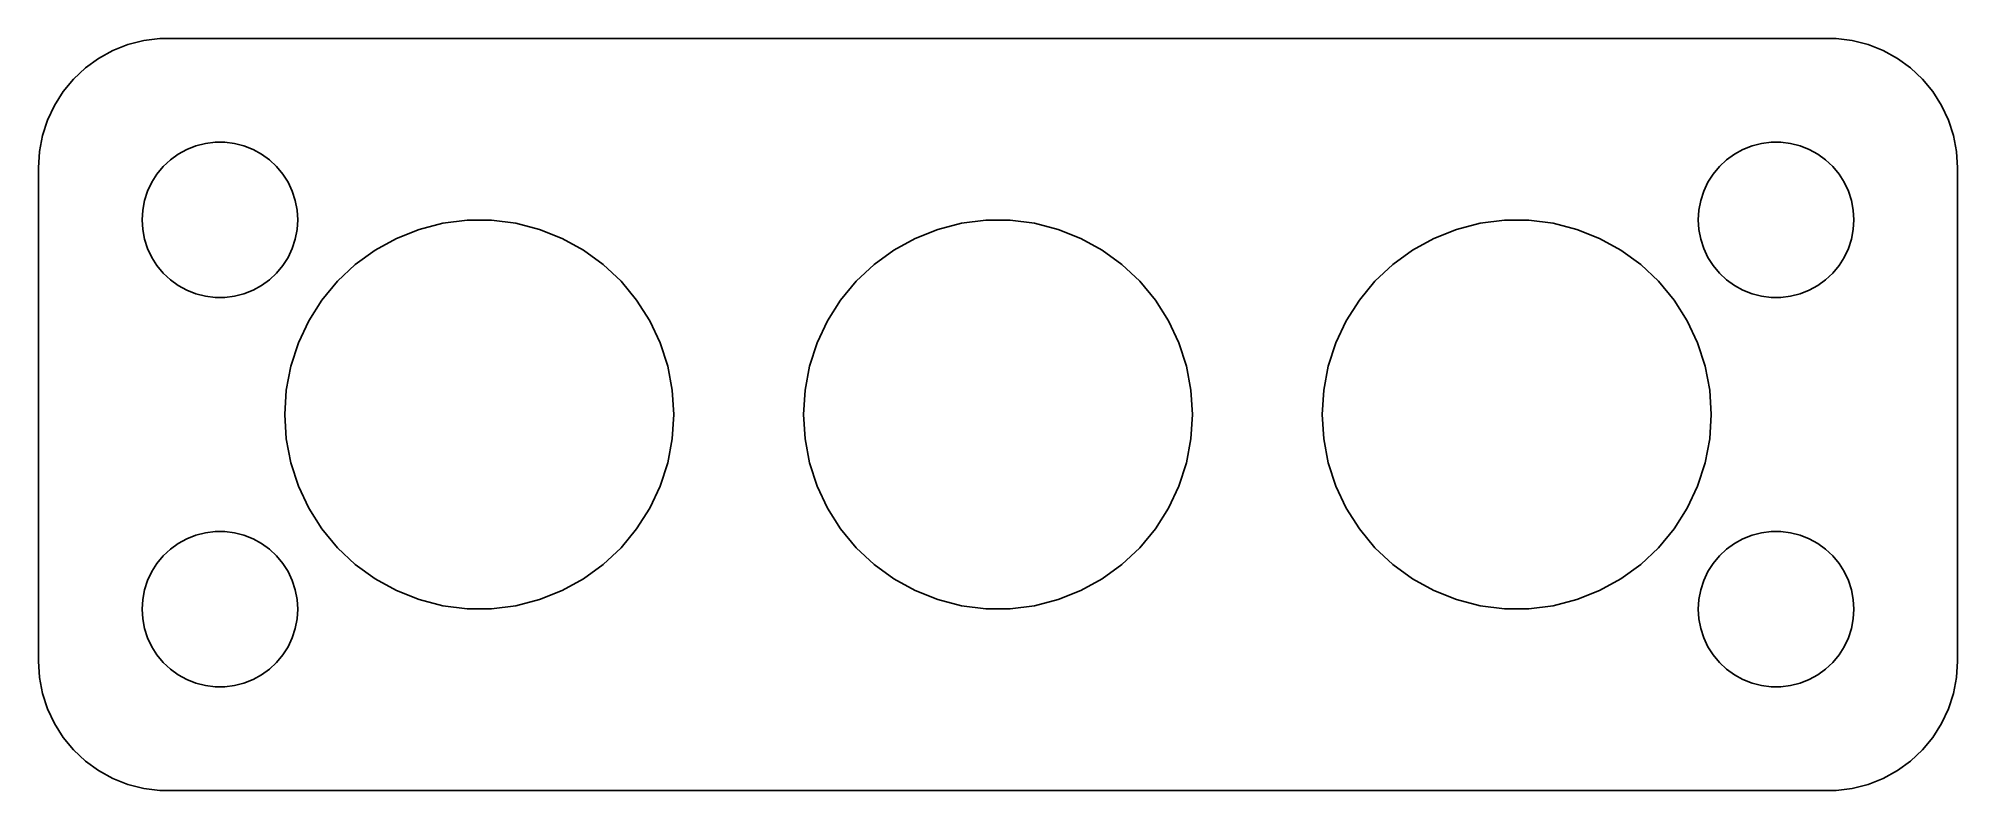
# Model space of a CAD drawing. Header units: metres. Extents: x -37 to 37, y 24.5 to 53.5.
import ezdxf

# ---------------------------------------------------------------- set-up
doc = ezdxf.new("R2010")
doc.units = ezdxf.units.M

msp = doc.modelspace()

# ---------------------------------------------------------------- linework, layer by layer
for p, q in [((-32.9369, 53.4114), (-33.5451, 53.2553)), ((-32.3139, 53.4901), (-32.9369, 53.4114)), ((32.3139, 53.4901), (-32.3139, 53.4901)), ((32.9369, 53.4114), (32.3139, 53.4901)), ((33.5451, 53.2553), (32.9369, 53.4114)), ((-34.6791, 52.7216), (-35.1871, 52.3526)), ((-34.1289, 53.0241), (-34.6791, 52.7216)), ((-33.5451, 53.2553), (-34.1289, 53.0241)), ((34.1289, 53.0241), (33.5451, 53.2553)), ((34.6791, 52.7216), (34.1289, 53.0241)), ((35.1871, 52.3526), (34.6791, 52.7216)), ((-35.6448, 51.9227), (-36.0451, 51.4389)), ((-35.1871, 52.3526), (-35.6448, 51.9227)), ((35.6448, 51.9227), (35.1871, 52.3526)), ((36.0451, 51.4389), (35.6448, 51.9227)), ((-36.0451, 51.4389), (-36.3815, 50.9088)), ((36.3815, 50.9088), (36.0451, 51.4389)), ((-36.6489, 50.3406), (-36.8429, 49.7434)), ((-36.3815, 50.9088), (-36.6489, 50.3406)), ((36.6489, 50.3406), (36.3815, 50.9088)), ((36.8429, 49.7434), (36.6489, 50.3406)), ((-36.8429, 49.7434), (-36.9606, 49.1267)), ((36.9606, 49.1267), (36.8429, 49.7434)), ((-36.9606, 49.1267), (-37, 48.5)), ((-31.9123, 48.8115), (-31.6075, 49.033)), ((-31.6075, 49.033), (-31.2773, 49.2145)), ((-31.2773, 49.2145), (-30.927, 49.3532)), ((-30.927, 49.3532), (-30.5621, 49.4469)), ((-30.5621, 49.4469), (-30.1884, 49.4941)), ((-30.1884, 49.4941), (-29.8116, 49.4941)), ((-29.8116, 49.4941), (-29.4379, 49.4469)), ((-29.4379, 49.4469), (-29.0729, 49.3532)), ((-29.0729, 49.3532), (-28.7227, 49.2145)), ((-28.7227, 49.2145), (-28.3925, 49.033)), ((-28.3925, 49.033), (-28.0877, 48.8115)), ((28.0877, 48.8115), (28.3925, 49.033)), ((28.3925, 49.033), (28.7227, 49.2145)), ((28.7227, 49.2145), (29.0729, 49.3532)), ((29.0729, 49.3532), (29.4379, 49.4469)), ((29.4379, 49.4469), (29.8116, 49.4941)), ((29.8116, 49.4941), (30.1884, 49.4941)), ((30.1884, 49.4941), (30.5621, 49.4469)), ((30.5621, 49.4469), (30.927, 49.3532)), ((30.927, 49.3532), (31.2773, 49.2145)), ((31.2773, 49.2145), (31.6075, 49.033)), ((31.6075, 49.033), (31.9123, 48.8115)), ((37, 48.5), (36.9606, 49.1267)), ((-37, 48.5), (-37, 29.5)), ((-32.6289, 47.9453), (-32.427, 48.2634)), ((-32.427, 48.2634), (-32.1869, 48.5536)), ((-32.1869, 48.5536), (-31.9123, 48.8115)), ((-28.0877, 48.8115), (-27.8131, 48.5536)), ((-27.8131, 48.5536), (-27.5729, 48.2634)), ((-27.5729, 48.2634), (-27.3711, 47.9453)), ((27.3711, 47.9453), (27.5729, 48.2634)), ((27.5729, 48.2634), (27.8131, 48.5536)), ((27.8131, 48.5536), (28.0877, 48.8115)), ((31.9123, 48.8115), (32.1869, 48.5536)), ((32.1869, 48.5536), (32.427, 48.2634)), ((32.427, 48.2634), (32.6289, 47.9453)), ((37, 29.5), (37, 48.5)), ((-32.9057, 47.2461), (-32.7893, 47.6044)), ((-32.7893, 47.6044), (-32.6289, 47.9453)), ((-27.3711, 47.9453), (-27.2107, 47.6044)), ((-27.2107, 47.6044), (-27.0942, 47.2461)), ((27.0942, 47.2461), (27.2107, 47.6044)), ((27.2107, 47.6044), (27.3711, 47.9453)), ((32.6289, 47.9453), (32.7893, 47.6044)), ((32.7893, 47.6044), (32.9057, 47.2461)), ((-33, 46.5), (-32.9763, 46.876)), ((-32.9763, 46.876), (-32.9057, 47.2461)), ((-27.0942, 47.2461), (-27.0237, 46.876)), ((-27.0237, 46.876), (-27, 46.5)), ((27, 46.5), (27.0237, 46.876)), ((27.0237, 46.876), (27.0942, 47.2461)), ((32.9057, 47.2461), (32.9763, 46.876)), ((32.9763, 46.876), (33, 46.5)), ((-32.9763, 46.124), (-33, 46.5)), ((-32.9057, 45.7539), (-32.9763, 46.124)), ((-27.0237, 46.124), (-27.0942, 45.7539)), ((-27, 46.5), (-27.0237, 46.124)), ((-23.1933, 45.7862), (-22.3176, 46.1329)), ((-22.3176, 46.1329), (-21.4053, 46.3671)), ((-21.4053, 46.3671), (-20.4709, 46.4852)), ((-20.4709, 46.4852), (-19.5291, 46.4852)), ((-19.5291, 46.4852), (-18.5946, 46.3671)), ((-18.5946, 46.3671), (-17.6824, 46.1329)), ((-17.6824, 46.1329), (-16.8067, 45.7862)), ((-3.19334, 45.7862), (-2.31763, 46.1329)), ((-2.31763, 46.1329), (-1.40535, 46.3671)), ((-1.40535, 46.3671), (-0.47092, 46.4852)), ((-0.47092, 46.4852), (0.47092, 46.4852)), ((0.47092, 46.4852), (1.40535, 46.3671)), ((1.40535, 46.3671), (2.31763, 46.1329)), ((2.31763, 46.1329), (3.19334, 45.7862)), ((16.8067, 45.7862), (17.6824, 46.1329)), ((17.6824, 46.1329), (18.5946, 46.3671)), ((18.5946, 46.3671), (19.5291, 46.4852)), ((19.5291, 46.4852), (20.4709, 46.4852)), ((20.4709, 46.4852), (21.4053, 46.3671)), ((21.4053, 46.3671), (22.3176, 46.1329)), ((22.3176, 46.1329), (23.1933, 45.7862)), ((27.0237, 46.124), (27, 46.5)), ((27.0942, 45.7539), (27.0237, 46.124)), ((32.9763, 46.124), (32.9057, 45.7539)), ((33, 46.5), (32.9763, 46.124)), ((-32.7893, 45.3956), (-32.9057, 45.7539)), ((-32.6289, 45.0547), (-32.7893, 45.3956)), ((-27.2107, 45.3956), (-27.3711, 45.0547)), ((-27.0942, 45.7539), (-27.2107, 45.3956)), ((-24.7807, 44.7788), (-24.0187, 45.3325)), ((-24.0187, 45.3325), (-23.1933, 45.7862)), ((-16.8067, 45.7862), (-15.9813, 45.3325)), ((-15.9813, 45.3325), (-15.2193, 44.7788)), ((-4.78067, 44.7788), (-4.01869, 45.3325)), ((-4.01869, 45.3325), (-3.19334, 45.7862)), ((3.19334, 45.7862), (4.01869, 45.3325)), ((4.01869, 45.3325), (4.78067, 44.7788)), ((15.2193, 44.7788), (15.9813, 45.3325)), ((15.9813, 45.3325), (16.8067, 45.7862)), ((23.1933, 45.7862), (24.0187, 45.3325)), ((24.0187, 45.3325), (24.7807, 44.7788)), ((27.2107, 45.3956), (27.0942, 45.7539)), ((27.3711, 45.0547), (27.2107, 45.3956)), ((32.7893, 45.3956), (32.6289, 45.0547)), ((32.9057, 45.7539), (32.7893, 45.3956)), ((-32.427, 44.7366), (-32.6289, 45.0547)), ((-32.1869, 44.4464), (-32.427, 44.7366)), ((-31.9123, 44.1884), (-32.1869, 44.4464)), ((-27.8131, 44.4464), (-28.0877, 44.1884)), ((-27.5729, 44.7366), (-27.8131, 44.4464)), ((-27.3711, 45.0547), (-27.5729, 44.7366)), ((-25.4673, 44.1341), (-24.7807, 44.7788)), ((-15.2193, 44.7788), (-14.5327, 44.1341)), ((-5.46725, 44.1341), (-4.78067, 44.7788)), ((4.78067, 44.7788), (5.46725, 44.1341)), ((14.5327, 44.1341), (15.2193, 44.7788)), ((24.7807, 44.7788), (25.4673, 44.1341)), ((27.5729, 44.7366), (27.3711, 45.0547)), ((27.8131, 44.4464), (27.5729, 44.7366)), ((28.0877, 44.1884), (27.8131, 44.4464)), ((32.1869, 44.4464), (31.9123, 44.1884)), ((32.427, 44.7366), (32.1869, 44.4464)), ((32.6289, 45.0547), (32.427, 44.7366)), ((-31.6075, 43.967), (-31.9123, 44.1884)), ((-31.2773, 43.7855), (-31.6075, 43.967)), ((-30.927, 43.6468), (-31.2773, 43.7855)), ((-28.7227, 43.7855), (-29.0729, 43.6468)), ((-28.3925, 43.967), (-28.7227, 43.7855)), ((-28.0877, 44.1884), (-28.3925, 43.967)), ((-26.0676, 43.4084), (-25.4673, 44.1341)), ((-14.5327, 44.1341), (-13.9324, 43.4084)), ((-6.06763, 43.4084), (-5.46725, 44.1341)), ((5.46725, 44.1341), (6.06763, 43.4084)), ((13.9324, 43.4084), (14.5327, 44.1341)), ((25.4673, 44.1341), (26.0676, 43.4084)), ((28.3925, 43.967), (28.0877, 44.1884)), ((28.7227, 43.7855), (28.3925, 43.967)), ((29.0729, 43.6468), (28.7227, 43.7855)), ((31.2773, 43.7855), (30.927, 43.6468)), ((31.6075, 43.967), (31.2773, 43.7855)), ((31.9123, 44.1884), (31.6075, 43.967)), ((-30.5621, 43.5531), (-30.927, 43.6468)), ((-30.1884, 43.5059), (-30.5621, 43.5531)), ((-29.8116, 43.5059), (-30.1884, 43.5059)), ((-29.4379, 43.5531), (-29.8116, 43.5059)), ((-29.0729, 43.6468), (-29.4379, 43.5531)), ((-26.5723, 42.6131), (-26.0676, 43.4084)), ((-13.9324, 43.4084), (-13.4277, 42.6131)), ((-6.5723, 42.6131), (-6.06763, 43.4084)), ((6.06763, 43.4084), (6.5723, 42.6131)), ((13.4277, 42.6131), (13.9324, 43.4084)), ((26.0676, 43.4084), (26.5723, 42.6131)), ((29.4379, 43.5531), (29.0729, 43.6468)), ((29.8116, 43.5059), (29.4379, 43.5531)), ((30.1884, 43.5059), (29.8116, 43.5059)), ((30.5621, 43.5531), (30.1884, 43.5059)), ((30.927, 43.6468), (30.5621, 43.5531)), ((-26.9733, 41.7609), (-26.5723, 42.6131)), ((-13.4277, 42.6131), (-13.0267, 41.7609)), ((-6.97331, 41.7609), (-6.5723, 42.6131)), ((6.5723, 42.6131), (6.97331, 41.7609)), ((13.0267, 41.7609), (13.4277, 42.6131)), ((26.5723, 42.6131), (26.9733, 41.7609)), ((-27.2644, 40.8652), (-26.9733, 41.7609)), ((-13.0267, 41.7609), (-12.7356, 40.8652)), ((-7.26436, 40.8652), (-6.97331, 41.7609)), ((6.97331, 41.7609), (7.26436, 40.8652)), ((12.7356, 40.8652), (13.0267, 41.7609)), ((26.9733, 41.7609), (27.2644, 40.8652)), ((-27.4409, 39.94), (-27.2644, 40.8652)), ((-12.7356, 40.8652), (-12.5591, 39.94)), ((-7.44086, 39.94), (-7.26436, 40.8652)), ((7.26436, 40.8652), (7.44086, 39.94)), ((12.5591, 39.94), (12.7356, 40.8652)), ((27.2644, 40.8652), (27.4409, 39.94)), ((-27.5, 39), (-27.4409, 39.94)), ((-12.5591, 39.94), (-12.5, 39)), ((-7.5, 39), (-7.44086, 39.94)), ((7.44086, 39.94), (7.5, 39)), ((12.5, 39), (12.5591, 39.94)), ((27.4409, 39.94), (27.5, 39)), ((-27.4409, 38.06), (-27.5, 39)), ((-12.5, 39), (-12.5591, 38.06)), ((-7.44086, 38.06), (-7.5, 39)), ((7.5, 39), (7.44086, 38.06)), ((12.5591, 38.06), (12.5, 39)), ((27.5, 39), (27.4409, 38.06)), ((-27.2644, 37.1348), (-27.4409, 38.06)), ((-12.5591, 38.06), (-12.7356, 37.1348)), ((-7.26436, 37.1348), (-7.44086, 38.06)), ((7.44086, 38.06), (7.26436, 37.1348)), ((12.7356, 37.1348), (12.5591, 38.06)), ((27.4409, 38.06), (27.2644, 37.1348)), ((-26.9733, 36.2391), (-27.2644, 37.1348)), ((-12.7356, 37.1348), (-13.0267, 36.2391)), ((-6.97331, 36.2391), (-7.26436, 37.1348)), ((7.26436, 37.1348), (6.97331, 36.2391)), ((13.0267, 36.2391), (12.7356, 37.1348)), ((27.2644, 37.1348), (26.9733, 36.2391)), ((-26.5723, 35.3869), (-26.9733, 36.2391)), ((-13.0267, 36.2391), (-13.4277, 35.3869)), ((-6.5723, 35.3869), (-6.97331, 36.2391)), ((6.97331, 36.2391), (6.5723, 35.3869)), ((13.4277, 35.3869), (13.0267, 36.2391)), ((26.9733, 36.2391), (26.5723, 35.3869)), ((-26.0676, 34.5916), (-26.5723, 35.3869)), ((-13.4277, 35.3869), (-13.9324, 34.5916)), ((-6.06763, 34.5916), (-6.5723, 35.3869)), ((6.5723, 35.3869), (6.06763, 34.5916)), ((13.9324, 34.5916), (13.4277, 35.3869)), ((26.5723, 35.3869), (26.0676, 34.5916)), ((-31.6075, 34.033), (-31.2773, 34.2145)), ((-31.2773, 34.2145), (-30.927, 34.3532)), ((-30.927, 34.3532), (-30.5621, 34.4469)), ((-30.5621, 34.4469), (-30.1884, 34.4941)), ((-30.1884, 34.4941), (-29.8116, 34.4941)), ((-29.8116, 34.4941), (-29.4379, 34.4469)), ((-29.4379, 34.4469), (-29.0729, 34.3532)), ((-29.0729, 34.3532), (-28.7227, 34.2145)), ((-28.7227, 34.2145), (-28.3925, 34.033)), ((-25.4673, 33.8659), (-26.0676, 34.5916)), ((-13.9324, 34.5916), (-14.5327, 33.8659)), ((-5.46725, 33.8659), (-6.06763, 34.5916)), ((6.06763, 34.5916), (5.46725, 33.8659)), ((14.5327, 33.8659), (13.9324, 34.5916)), ((26.0676, 34.5916), (25.4673, 33.8659)), ((28.3925, 34.033), (28.7227, 34.2145)), ((28.7227, 34.2145), (29.0729, 34.3532)), ((29.0729, 34.3532), (29.4379, 34.4469)), ((29.4379, 34.4469), (29.8116, 34.4941)), ((29.8116, 34.4941), (30.1884, 34.4941)), ((30.1884, 34.4941), (30.5621, 34.4469)), ((30.5621, 34.4469), (30.927, 34.3532)), ((30.927, 34.3532), (31.2773, 34.2145)), ((31.2773, 34.2145), (31.6075, 34.033)), ((-32.427, 33.2634), (-32.1869, 33.5536)), ((-32.1869, 33.5536), (-31.9123, 33.8116)), ((-31.9123, 33.8116), (-31.6075, 34.033)), ((-28.3925, 34.033), (-28.0877, 33.8116)), ((-28.0877, 33.8116), (-27.8131, 33.5536)), ((-27.8131, 33.5536), (-27.5729, 33.2634)), ((-24.7807, 33.2212), (-25.4673, 33.8659)), ((-14.5327, 33.8659), (-15.2193, 33.2212)), ((-4.78067, 33.2212), (-5.46725, 33.8659)), ((5.46725, 33.8659), (4.78067, 33.2212)), ((15.2193, 33.2212), (14.5327, 33.8659)), ((25.4673, 33.8659), (24.7807, 33.2212)), ((27.5729, 33.2634), (27.8131, 33.5536)), ((27.8131, 33.5536), (28.0877, 33.8116)), ((28.0877, 33.8116), (28.3925, 34.033)), ((31.6075, 34.033), (31.9123, 33.8116)), ((31.9123, 33.8116), (32.1869, 33.5536)), ((32.1869, 33.5536), (32.427, 33.2634)), ((-32.9057, 32.2461), (-32.7893, 32.6044)), ((-32.7893, 32.6044), (-32.6289, 32.9453)), ((-32.6289, 32.9453), (-32.427, 33.2634)), ((-27.5729, 33.2634), (-27.3711, 32.9453)), ((-27.3711, 32.9453), (-27.2107, 32.6044)), ((-27.2107, 32.6044), (-27.0942, 32.2461)), ((-24.0187, 32.6675), (-24.7807, 33.2212)), ((-23.1933, 32.2138), (-24.0187, 32.6675)), ((-15.9813, 32.6675), (-16.8067, 32.2138)), ((-15.2193, 33.2212), (-15.9813, 32.6675)), ((-4.01869, 32.6675), (-4.78067, 33.2212)), ((-3.19334, 32.2138), (-4.01869, 32.6675)), ((4.01869, 32.6675), (3.19334, 32.2138)), ((4.78067, 33.2212), (4.01869, 32.6675)), ((15.9813, 32.6675), (15.2193, 33.2212)), ((16.8067, 32.2138), (15.9813, 32.6675)), ((24.0187, 32.6675), (23.1933, 32.2138)), ((24.7807, 33.2212), (24.0187, 32.6675)), ((27.0942, 32.2461), (27.2107, 32.6044)), ((27.2107, 32.6044), (27.3711, 32.9453)), ((27.3711, 32.9453), (27.5729, 33.2634)), ((32.427, 33.2634), (32.6289, 32.9453)), ((32.6289, 32.9453), (32.7893, 32.6044)), ((32.7893, 32.6044), (32.9057, 32.2461)), ((-33, 31.5), (-32.9763, 31.876)), ((-32.9763, 31.876), (-32.9057, 32.2461)), ((-27.0942, 32.2461), (-27.0237, 31.876)), ((-27.0237, 31.876), (-27, 31.5)), ((-22.3176, 31.8671), (-23.1933, 32.2138)), ((-21.4053, 31.6329), (-22.3176, 31.8671)), ((-17.6824, 31.8671), (-18.5946, 31.6329)), ((-16.8067, 32.2138), (-17.6824, 31.8671)), ((-2.31763, 31.8671), (-3.19334, 32.2138)), ((-1.40535, 31.6329), (-2.31763, 31.8671)), ((2.31763, 31.8671), (1.40535, 31.6329)), ((3.19334, 32.2138), (2.31763, 31.8671)), ((17.6824, 31.8671), (16.8067, 32.2138)), ((18.5946, 31.6329), (17.6824, 31.8671)), ((22.3176, 31.8671), (21.4053, 31.6329)), ((23.1933, 32.2138), (22.3176, 31.8671)), ((27, 31.5), (27.0237, 31.876)), ((27.0237, 31.876), (27.0942, 32.2461)), ((32.9057, 32.2461), (32.9763, 31.876)), ((32.9763, 31.876), (33, 31.5)), ((-32.9763, 31.124), (-33, 31.5)), ((-32.9057, 30.7539), (-32.9763, 31.124)), ((-27.0237, 31.124), (-27.0942, 30.7539)), ((-27, 31.5), (-27.0237, 31.124)), ((-20.4709, 31.5148), (-21.4053, 31.6329)), ((-19.5291, 31.5148), (-20.4709, 31.5148)), ((-18.5946, 31.6329), (-19.5291, 31.5148)), ((-0.47092, 31.5148), (-1.40535, 31.6329)), ((0.47092, 31.5148), (-0.47092, 31.5148)), ((1.40535, 31.6329), (0.47092, 31.5148)), ((19.5291, 31.5148), (18.5946, 31.6329)), ((20.4709, 31.5148), (19.5291, 31.5148)), ((21.4053, 31.6329), (20.4709, 31.5148)), ((27.0237, 31.124), (27, 31.5)), ((27.0942, 30.7539), (27.0237, 31.124)), ((32.9763, 31.124), (32.9057, 30.7539)), ((33, 31.5), (32.9763, 31.124)), ((-32.7893, 30.3956), (-32.9057, 30.7539)), ((-32.6289, 30.0547), (-32.7893, 30.3956)), ((-27.2107, 30.3956), (-27.3711, 30.0547)), ((-27.0942, 30.7539), (-27.2107, 30.3956)), ((27.2107, 30.3956), (27.0942, 30.7539)), ((27.3711, 30.0547), (27.2107, 30.3956)), ((32.7893, 30.3956), (32.6289, 30.0547)), ((32.9057, 30.7539), (32.7893, 30.3956)), ((-32.427, 29.7366), (-32.6289, 30.0547)), ((-32.1869, 29.4464), (-32.427, 29.7366)), ((-27.5729, 29.7366), (-27.8131, 29.4464)), ((-27.3711, 30.0547), (-27.5729, 29.7366)), ((27.5729, 29.7366), (27.3711, 30.0547)), ((27.8131, 29.4464), (27.5729, 29.7366)), ((32.427, 29.7366), (32.1869, 29.4464)), ((32.6289, 30.0547), (32.427, 29.7366)), ((-37, 29.5), (-36.9606, 28.8733)), ((-36.9606, 28.8733), (-36.8429, 28.2566)), ((-31.9123, 29.1885), (-32.1869, 29.4464)), ((-31.6075, 28.967), (-31.9123, 29.1885)), ((-31.2773, 28.7855), (-31.6075, 28.967)), ((-28.3925, 28.967), (-28.7227, 28.7855)), ((-28.0877, 29.1885), (-28.3925, 28.967)), ((-27.8131, 29.4464), (-28.0877, 29.1885)), ((28.0877, 29.1885), (27.8131, 29.4464)), ((28.3925, 28.967), (28.0877, 29.1885)), ((28.7227, 28.7855), (28.3925, 28.967)), ((31.6075, 28.967), (31.2773, 28.7855)), ((31.9123, 29.1885), (31.6075, 28.967)), ((32.1869, 29.4464), (31.9123, 29.1885)), ((36.8429, 28.2566), (36.9606, 28.8733)), ((36.9606, 28.8733), (37, 29.5)), ((-36.8429, 28.2566), (-36.6489, 27.6594)), ((-30.927, 28.6468), (-31.2773, 28.7855)), ((-30.5621, 28.5531), (-30.927, 28.6468)), ((-30.1884, 28.5059), (-30.5621, 28.5531)), ((-29.8116, 28.5059), (-30.1884, 28.5059)), ((-29.4379, 28.5531), (-29.8116, 28.5059)), ((-29.0729, 28.6468), (-29.4379, 28.5531)), ((-28.7227, 28.7855), (-29.0729, 28.6468)), ((29.0729, 28.6468), (28.7227, 28.7855)), ((29.4379, 28.5531), (29.0729, 28.6468)), ((29.8116, 28.5059), (29.4379, 28.5531)), ((30.1884, 28.5059), (29.8116, 28.5059)), ((30.5621, 28.5531), (30.1884, 28.5059)), ((30.927, 28.6468), (30.5621, 28.5531)), ((31.2773, 28.7855), (30.927, 28.6468)), ((36.6489, 27.6594), (36.8429, 28.2566)), ((-36.6489, 27.6594), (-36.3815, 27.0912)), ((36.3815, 27.0912), (36.6489, 27.6594)), ((-36.3815, 27.0912), (-36.0451, 26.5611)), ((36.0451, 26.5611), (36.3815, 27.0912)), ((-36.0451, 26.5611), (-35.6448, 26.0773)), ((-35.6448, 26.0773), (-35.1871, 25.6474)), ((35.1871, 25.6474), (35.6448, 26.0773)), ((35.6448, 26.0773), (36.0451, 26.5611)), ((-35.1871, 25.6474), (-34.6791, 25.2784)), ((-34.6791, 25.2784), (-34.1289, 24.9759)), ((34.1289, 24.9759), (34.6791, 25.2784)), ((34.6791, 25.2784), (35.1871, 25.6474)), ((-34.1289, 24.9759), (-33.5451, 24.7447)), ((-33.5451, 24.7447), (-32.9369, 24.5886)), ((-32.9369, 24.5886), (-32.3139, 24.5099)), ((-32.3139, 24.5099), (32.3139, 24.5099)), ((32.3139, 24.5099), (32.9369, 24.5886)), ((32.9369, 24.5886), (33.5451, 24.7447)), ((33.5451, 24.7447), (34.1289, 24.9759))]:
    msp.add_line(p, q)

doc.saveas('drawing.dxf')
